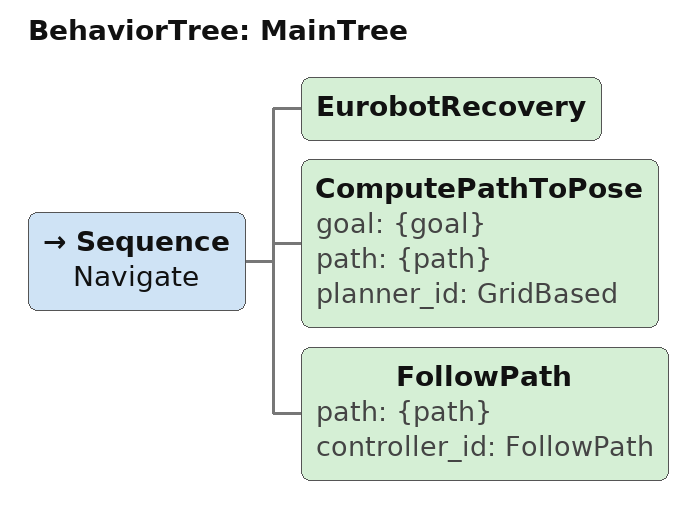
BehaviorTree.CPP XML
<root main_tree_to_execute="MainTree">
    <BehaviorTree ID="MainTree">
        <Sequence name="Navigate">
            <EurobotRecovery/>
            <ComputePathToPose goal="{goal}" path="{path}" planner_id="GridBased"/>
            <FollowPath path="{path}" controller_id="FollowPath"/>
        </Sequence>
    </BehaviorTree>
</root>
